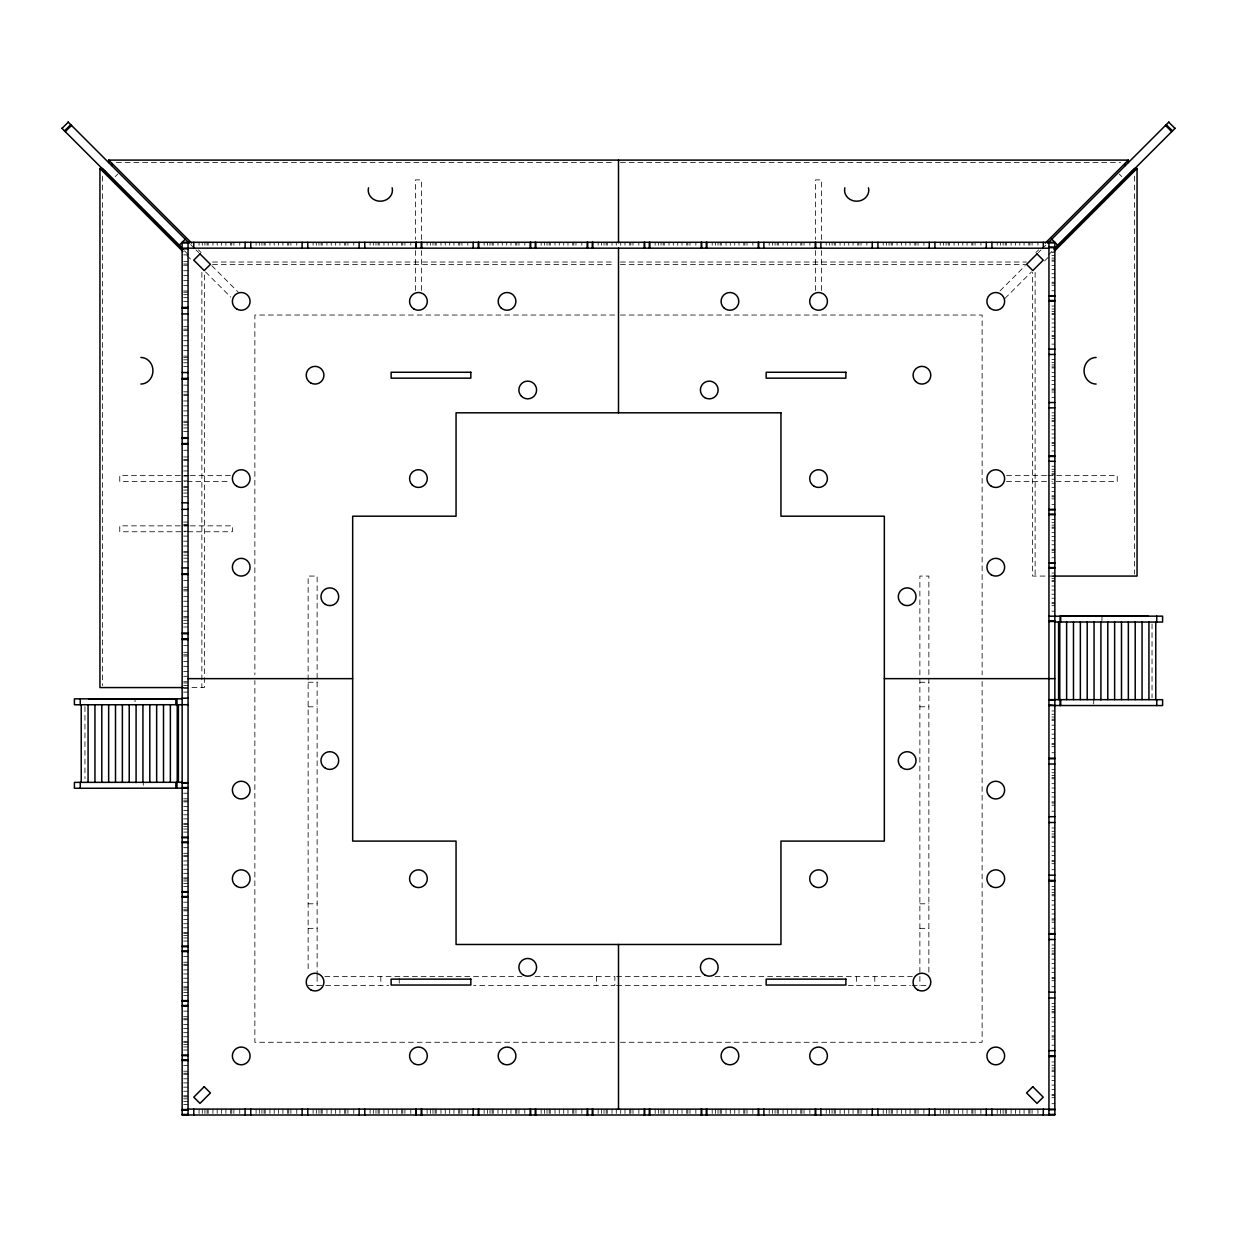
<?xml version="1.0" encoding="UTF-8"?>
<svg xmlns="http://www.w3.org/2000/svg" width="1237" height="1237" viewBox="0 0 1237 1237"><rect width="100%" height="100%" fill="white"/><g stroke="black" fill="none" stroke-linecap="round" stroke-linejoin="round"><path stroke-width="0.75" stroke-dasharray="5 3.75" d="M1093.709 704.1L1093.709 699.663M1101.951 620.587L1101.951 616.15M115.211 176.613L117.701 174.123M1035.895 252.549L1038.601 249.843M1000.037 290.881L1025.241 265.677M1038.353 252.58L1041.028 249.889M1042.25 248.668L1046.378 244.539M1004.939 298.442L1031.472 271.908M1048.481 254.899L1052.61 250.771M1044.6 260.93L1050.027 255.518M116.371 162.573L614.634 162.573M620.433 162.573L1120.629 162.573M1051.898 252.626L1054.852 252.611M183.633 254.884L188.055 254.884M1051.898 255.642L1054.852 255.642M1051.898 258.1L1054.852 258.1M1051.898 260.11L1054.852 260.11M1051.898 261.131L1054.852 261.131M183.633 261.579L188.055 261.579M212.517 262.028L614.65 262.028M620.417 262.028L1026.416 262.028M183.633 264.022L188.055 264.022M212.517 264.517L614.65 264.517M620.417 264.517L1026.416 264.517M183.633 265.259L188.055 265.259M1051.898 265.599L1054.852 265.599M1051.898 269.589L1054.852 269.589M183.633 270.717L188.055 270.717M1051.898 273.764L1054.852 273.764M183.633 275.573L188.055 275.573M1051.898 277.753L1054.852 277.753M183.633 280.66L188.055 280.66M1051.898 282.222L1054.852 282.222M1051.898 283.242L1054.852 283.242M1051.898 285.252L1054.852 285.252M183.633 285.531L188.055 285.531M1051.898 290.726L1054.852 290.726M183.633 290.989L188.055 290.989M183.633 292.226L188.055 292.226M183.633 294.669L188.055 294.669M183.633 297.669L188.055 297.669M183.633 301.364L188.055 301.364M1051.898 306.034L1054.852 306.018M1051.898 309.049L1054.852 309.049M1051.898 311.508L1054.852 311.508M1051.898 313.518L1054.852 313.518M1051.898 314.538L1054.852 314.538M614.65 315.033L254.868 315.033L254.868 674.799M620.417 315.033L982.132 315.033L982.132 674.799M1051.898 319.007L1054.852 319.007M183.633 320.012L188.055 320.012M1051.898 322.996L1054.852 322.996M183.633 326.707L188.055 326.707M1051.898 327.171L1054.852 327.171M183.633 329.15L188.055 329.15M183.633 330.387L188.055 330.387M1051.898 331.16L1054.852 331.16M183.633 335.845L188.055 335.845M1051.898 335.629L1054.852 335.629M1051.898 336.65L1054.852 336.65M1051.898 338.66L1054.852 338.66M183.633 340.701L188.055 340.701M1051.898 344.133L1054.852 344.133M183.633 345.788L188.055 345.788M183.633 350.659L188.055 350.659M183.633 356.117L188.055 356.117M183.633 357.354L188.055 357.354M1051.898 359.426L1054.852 359.426M183.633 359.797L188.055 359.797M1051.898 362.456L1054.852 362.456M183.633 362.797L188.055 362.797M1051.898 364.915L1054.852 364.915M183.633 366.492L188.055 366.492M1051.898 366.925L1054.852 366.925M1051.898 367.946L1054.852 367.946M1051.898 372.414L1054.852 372.414M1051.898 376.404L1054.852 376.404M1051.898 380.579L1054.852 380.579M1051.898 384.568L1054.852 384.568M183.633 385.14L188.055 385.14M1051.898 389.036L1054.852 389.036M1051.898 390.057L1054.852 390.057M183.633 391.82L188.055 391.82M1051.898 392.067L1054.852 392.067M183.633 394.278L188.055 394.278M183.633 395.515L188.055 395.515M1051.898 397.541L1054.852 397.541M183.633 400.958L188.055 400.974M183.633 405.829L188.055 405.829M183.633 410.916L188.055 410.916M1051.898 412.833L1054.852 412.833M183.633 415.787L188.055 415.787M1051.898 415.864L1054.852 415.864M1051.898 418.322L1054.852 418.322M1051.898 420.333L1054.852 420.333M183.633 421.229L188.055 421.229M1051.898 421.353L1054.852 421.353M183.633 422.466L188.055 422.482M183.633 424.925L188.055 424.925M1051.898 425.822L1054.852 425.822M183.633 427.925L188.055 427.925M1051.898 429.811L1054.852 429.811M183.633 431.62L188.055 431.62M1051.898 433.986L1054.852 433.986M1051.898 437.975L1054.852 437.975M1051.898 442.444L1054.852 442.444M1051.898 443.464L1054.852 443.464M1051.898 445.475L1054.852 445.475M183.633 450.268L188.055 450.268M1051.898 450.948L1054.852 450.948M183.633 456.948L188.055 456.948M183.633 459.406L188.055 459.406M183.633 460.643L188.055 460.643M183.633 466.086L188.055 466.086M1051.898 466.241L1054.852 466.241M1051.898 469.271L1054.852 469.271M183.633 470.957L188.055 470.957M1051.898 471.73L1054.852 471.73M1051.898 473.74L1054.852 473.74M1051.898 474.761L1054.852 474.761M188.983 475.642L119.757 475.642L119.757 481.549L185.133 481.549M190.374 475.642L230.499 475.642M1006.501 475.642L1046.626 475.642M1048.017 475.642L1117.243 475.642L1117.243 481.549L1051.867 481.549M183.633 476.044L188.055 476.044M1051.898 479.229L1054.852 479.229M183.633 480.915L188.055 480.915M187.05 481.549L230.499 481.549M1006.501 481.549L1049.95 481.549M1051.898 483.219L1054.852 483.219M183.633 486.357L188.055 486.357M1051.898 487.393L1054.852 487.393M183.633 487.594L188.055 487.594M183.633 490.053L188.055 490.053M1051.898 491.383L1054.852 491.383M183.633 493.053L188.055 493.053M1051.898 495.851L1054.852 495.851M183.633 496.733L188.055 496.748M1051.898 496.872L1054.852 496.872M1051.898 498.867L1054.852 498.867M1051.898 504.356L1054.852 504.356M183.633 515.396L188.055 515.396M1051.898 519.648L1054.852 519.648M183.633 522.076L188.055 522.076M1051.898 522.679L1054.852 522.679M183.633 524.534L188.055 524.534M1051.898 525.137L1054.852 525.137M183.633 525.771L188.055 525.771M188.983 525.849L119.757 525.849L119.757 531.755L185.133 531.755M190.374 525.849L232.355 525.849L232.355 531.755L187.05 531.755M1051.898 527.148L1054.852 527.148M1051.898 528.168L1054.852 528.168M183.633 531.214L188.055 531.214M1051.898 532.637L1054.852 532.637M183.633 536.085L188.055 536.085M1051.898 536.626L1054.852 536.626M1051.898 540.801L1054.852 540.801M183.633 541.172L188.055 541.172M1051.898 544.79L1054.852 544.79M183.633 546.043L188.055 546.043M1051.898 549.259L1054.852 549.259M1051.898 550.279L1054.852 550.279M183.633 551.486L188.055 551.486M1051.898 552.274L1054.852 552.274M183.633 552.723L188.055 552.723M183.633 555.181L188.055 555.181M1051.898 557.763L1054.852 557.763M183.633 558.181L188.055 558.181M183.633 561.861L188.055 561.861M1051.898 573.056L1054.852 573.056M1053.8 576.071L1032.632 576.071L1032.632 272.341M1051.898 576.086L1054.852 576.086M1051.898 578.545L1054.852 578.545M183.633 580.509L188.055 580.524M1051.898 580.555L1054.852 580.555M1051.898 581.576L1054.852 581.576M1051.898 586.044L1054.852 586.044M183.633 587.204L188.055 587.204M183.633 589.662L188.055 589.662M1051.898 590.034L1054.852 590.034M183.633 590.884L188.055 590.884M1051.898 594.208L1054.852 594.208M183.633 596.342L188.055 596.342M1051.898 598.198L1054.852 598.198M183.633 601.213L188.055 601.213M1051.898 602.666L1054.852 602.666M1051.898 603.687L1054.852 603.687M1051.898 605.682L1054.852 605.682M183.633 606.3L188.055 606.3M183.633 611.155L188.055 611.155M1051.898 611.171L1054.852 611.171M183.633 616.614L188.055 616.614M183.633 617.851L188.055 617.851M183.633 620.309L188.055 620.309M183.633 623.309L188.055 623.309M183.633 626.989L188.055 626.989M183.633 645.637L188.055 645.637M183.633 652.332L188.055 652.332M183.633 654.775L188.055 654.775M183.633 656.012L188.055 656.012M183.633 661.47L188.055 661.47M183.633 666.341L188.055 666.341M183.633 671.428L188.055 671.428M183.633 676.283L188.055 676.283M183.633 681.742L188.055 681.742M308.137 682.267L317.12 682.267M919.88 682.267L928.863 682.267M183.633 682.979L188.055 682.979M183.633 685.422L188.055 685.422M183.2 687.571L204.368 687.571L204.368 272.356M183.633 688.437L188.055 688.437M183.633 692.117L188.055 692.117M308.137 706.806L317.12 706.806M919.88 706.806L928.863 706.806M1051.898 710.966L1054.852 710.966M1051.898 714.275L1054.852 714.275M1051.898 716.981L1054.852 716.981M1051.898 719.176L1054.852 719.176M1051.898 720.29L1054.852 720.29M1051.898 725.191L1054.852 725.191M1051.898 729.552L1054.852 729.552M1051.898 734.129L1054.852 734.129M1051.898 738.504L1054.852 738.489M1051.898 743.391L1054.852 743.391M1051.898 744.504L1054.852 744.504M1051.898 746.7L1054.852 746.7M1051.898 752.714L1054.852 752.714M1051.898 769.46L1054.852 769.46M1051.898 772.769L1054.852 772.769M1051.898 775.475L1054.852 775.475M1051.898 777.671L1054.852 777.671M1051.898 778.784L1054.852 778.784M1051.898 783.686L1054.852 783.686M1051.898 788.046L1054.852 788.046M1051.898 792.623L1054.852 792.623M183.633 793.226L188.055 793.226M1051.898 796.999L1054.852 796.999M183.633 798.824L188.055 798.824M183.633 800.865L188.055 800.865M183.633 801.901L188.055 801.901M1051.898 801.901L1054.852 801.901M1051.898 802.999L1054.852 802.999M1051.898 805.21L1054.852 805.21M183.633 806.462L188.055 806.462M183.633 810.529L188.055 810.529M1051.898 811.209L1054.852 811.209M183.633 814.796L188.055 814.796M183.633 818.863L188.055 818.863M183.633 823.425L188.055 823.425M183.633 824.461L188.055 824.461M183.633 826.502L188.055 826.502M1051.898 827.97L1054.852 827.97M183.633 829.022L188.055 829.022M1051.898 831.279L1054.852 831.279M183.633 832.099L188.055 832.099M1051.898 833.97L1054.852 833.97M1051.898 836.166L1054.852 836.166M1051.898 837.279L1054.852 837.279M1051.898 842.181L1054.852 842.181M1051.898 846.556L1054.852 846.556M183.633 847.701L188.055 847.701M1051.898 851.118L1054.852 851.118M183.633 853.298L188.055 853.298M183.633 855.339L188.055 855.339M1051.898 855.494L1054.852 855.494M183.633 856.375L188.055 856.375M1051.898 860.395L1054.852 860.395M183.633 860.937L188.055 860.937M1051.898 861.509L1054.852 861.493M1051.898 863.704L1054.852 863.704M183.633 865.003L188.055 865.003M183.633 869.271L188.055 869.271M1051.898 869.704L1054.852 869.704M183.633 873.337L188.055 873.337M183.633 877.899L188.055 877.899M183.633 878.935L188.055 878.935M183.633 880.976L188.055 880.976M183.633 883.496L188.055 883.496M183.633 886.573L188.055 886.573M1051.898 886.465L1054.852 886.465M1051.898 889.774L1054.852 889.774M1051.898 892.465L1054.852 892.465M1051.898 894.676L1054.852 894.676M1051.898 895.774L1054.852 895.774M1051.898 900.675L1054.852 900.675M183.633 902.175L188.055 902.175M308.137 903.799L317.12 903.799M919.88 903.799L928.863 903.799M1051.898 905.051L1054.852 905.051M183.633 907.772L188.055 907.772M1051.898 909.628L1054.852 909.612M183.633 909.813L188.055 909.813M183.633 910.849L188.055 910.849M1051.898 913.988L1054.852 913.988M183.633 915.411L188.055 915.411M1051.898 918.89L1054.852 918.89M183.633 919.478L188.055 919.478M1051.898 920.003L1054.852 920.003M1051.898 922.199L1054.852 922.199M183.633 923.745L188.055 923.745M183.633 927.812L188.055 927.812M308.137 928.338L317.12 928.338M919.88 928.338L928.863 928.338M1051.898 928.214L1054.852 928.214M183.633 932.373L188.055 932.373M183.633 933.409L188.055 933.409M183.633 935.45L188.055 935.45M183.633 937.971L188.055 937.971M183.633 941.048L188.055 941.048M1051.898 944.96L1054.852 944.96M1051.898 948.269L1054.852 948.269M1051.898 950.975L1054.852 950.975M1051.898 953.17L1054.852 953.17M1051.898 954.284L1054.852 954.284M183.633 956.649L188.055 956.649M1051.898 959.17L1054.852 959.17M183.633 962.247L188.055 962.247M1051.898 963.546L1054.852 963.546M183.633 964.288L188.055 964.288M183.633 965.324L188.055 965.324M1051.898 968.123L1054.852 968.123M183.633 969.885L188.055 969.885M1051.898 972.483L1054.852 972.483M183.633 973.952L188.055 973.952M324.836 976.41L521.906 976.41M535.173 976.41L614.851 976.41L614.851 985.394L473.601 985.394M616.567 976.41L701.796 976.41M715.094 976.41L912.365 976.41M1051.898 977.385L1054.852 977.385M183.633 978.22L188.055 978.22M1051.898 978.498L1054.852 978.498M1051.898 980.694L1054.852 980.694M183.633 982.286L188.055 982.286M308.137 985.394L388.604 985.394M616.567 985.394L763.631 985.394M848.396 985.394L910.478 985.394M912.148 985.394L928.863 985.394M183.633 986.848L188.055 986.848M1051.898 986.709L1054.852 986.709M183.633 987.884L188.055 987.884M183.633 989.925L188.055 989.925M183.633 992.445L188.055 992.445M183.633 995.522L188.055 995.522M1051.898 1003.454L1054.852 1003.454M1051.898 1006.763L1054.852 1006.763M1051.898 1009.469L1054.852 1009.469M183.633 1011.124L188.055 1011.124M1051.898 1011.665L1054.852 1011.665M1051.898 1012.778L1054.852 1012.778M183.633 1016.721L188.055 1016.721M1051.898 1017.68L1054.852 1017.68M183.633 1018.762L188.055 1018.762M183.633 1019.798L188.055 1019.798M1051.898 1022.04L1054.852 1022.04M183.633 1024.36L188.055 1024.36M1051.898 1026.617L1054.852 1026.617M183.633 1028.426L188.055 1028.426M1051.898 1030.978L1054.852 1030.978M183.633 1032.694L188.055 1032.694M1051.898 1035.879L1054.852 1035.879M183.633 1036.761L188.055 1036.761M1051.898 1036.993L1054.852 1036.993M1051.898 1039.188L1054.852 1039.188M183.633 1041.322L188.055 1041.322M183.633 1042.358L188.055 1042.358M614.65 1042.281L254.868 1042.281L254.868 680.566M620.417 1042.281L982.132 1042.281L982.132 678.649M183.633 1044.399L188.055 1044.399M1051.898 1045.203L1054.852 1045.203M183.633 1046.919L188.055 1046.919M183.633 1049.997L188.055 1049.997M1051.898 1061.949L1054.852 1061.949M1051.898 1065.258L1054.852 1065.258M183.633 1065.598L188.055 1065.598M1051.898 1067.964L1054.852 1067.964M1051.898 1070.16L1054.852 1070.16M183.633 1071.196L188.055 1071.196M1051.898 1071.273L1054.852 1071.273M183.633 1073.237L188.055 1073.237M183.633 1074.273L188.055 1074.273M1051.898 1076.175L1054.852 1076.175M183.633 1078.834L188.055 1078.834M1051.898 1080.535L1054.852 1080.535M183.633 1082.901L188.055 1082.901M1051.898 1085.112L1054.852 1085.112M183.633 1087.168L188.055 1087.168M1051.898 1089.488L1054.852 1089.472M183.633 1091.235L188.055 1091.235M1051.898 1094.374L1054.852 1094.374M1051.898 1095.487L1054.852 1095.487M183.633 1095.796L188.055 1095.796M183.633 1096.832L188.055 1096.832M1051.898 1097.683L1054.852 1097.683M183.633 1098.873L188.055 1098.873M183.633 1101.394L188.055 1101.394M1051.898 1103.698L1054.852 1103.698M183.633 1104.471L188.055 1104.471M1119.299 174.123L1121.789 176.613M198.399 249.843L201.105 252.549M190.622 244.539L194.75 248.668M195.972 249.889L198.647 252.58M211.759 265.677L238.293 292.21M184.39 250.771L188.519 254.899M205.528 271.908L230.731 297.112M186.973 255.518L192.4 260.93M1152.034 623.896L1152.034 697.714M1134.576 176.211L1134.576 574.138M1037.936 242.297L1037.936 245.251M1037.936 1109.094L1037.936 1113.516M1035.122 272.341L1035.122 576.071M1032.075 242.297L1032.075 245.251M1032.075 1109.094L1032.075 1113.516M1029.926 242.297L1029.926 245.251M1029.926 1109.094L1029.926 1113.516M1028.844 242.297L1028.844 245.251M1028.844 1109.094L1028.844 1113.516M1024.066 242.297L1024.066 245.251M1024.066 1109.094L1024.066 1113.516M1019.814 242.297L1019.814 245.251M1019.814 1109.094L1019.814 1113.516M1015.361 242.297L1015.361 245.251M1015.361 1109.094L1015.361 1113.516M1011.108 242.297L1011.108 245.251M1011.108 1109.094L1011.108 1113.516M1006.33 242.297L1006.33 245.251M1006.33 1109.094L1006.33 1113.516M1005.248 242.297L1005.248 245.251M1005.248 1109.094L1005.248 1113.516M1003.099 242.297L1003.099 245.251M1003.099 1109.094L1003.099 1113.516M1000.47 242.297L1000.47 245.251M1000.47 1109.094L1000.47 1113.516M997.238 242.297L997.238 245.251M997.238 1109.094L997.238 1113.516M980.91 242.297L980.91 245.251M980.91 1109.094L980.91 1113.516M975.065 242.297L975.065 245.251M975.065 1109.094L975.065 1113.516M972.916 242.297L972.916 245.251M972.916 1109.094L972.916 1113.516M971.834 242.297L971.834 245.251M971.834 1109.094L971.834 1113.516M967.056 242.297L967.056 245.251M967.056 1109.094L967.056 1113.516M962.803 242.297L962.803 245.251M962.803 1109.094L962.803 1113.516M958.35 242.297L958.35 245.251M958.35 1109.094L958.35 1113.516M954.083 242.297L954.083 245.251M954.083 1109.094L954.083 1113.516M949.32 242.297L949.32 245.251M949.32 1109.094L949.32 1113.516M948.238 242.297L948.238 245.251M948.238 1109.094L948.238 1113.516M946.089 242.297L946.089 245.251M946.089 1109.094L946.089 1113.516M943.46 242.297L943.46 245.251M943.46 1109.094L943.46 1113.516M940.228 242.297L940.228 245.251M940.228 1109.094L940.228 1113.516M928.863 972.081L928.863 576.071L919.88 576.071L919.88 975.746M923.9 242.297L923.9 245.251M923.9 1109.094L923.9 1113.516M919.88 976.41L919.88 985.394M918.055 242.297L918.055 245.251M918.055 1109.094L918.055 1113.516M915.906 242.297L915.906 245.251M915.906 1109.094L915.906 1113.516M914.823 242.297L914.823 245.251M914.823 1109.094L914.823 1113.516M910.045 242.297L910.045 245.251M910.045 1109.094L910.045 1113.516M905.793 242.297L905.793 245.251M905.793 1109.094L905.793 1113.516M901.34 242.297L901.34 245.251M901.34 1109.094L901.34 1113.516M897.072 242.297L897.072 245.251M897.072 1109.094L897.072 1113.516M892.31 242.297L892.31 245.251M892.31 1109.094L892.31 1113.516M891.212 242.297L891.212 245.251M891.212 1109.094L891.212 1113.516M889.078 242.297L889.078 245.251M889.078 1109.094L889.078 1113.516M886.45 242.297L886.45 245.251M886.45 1109.094L886.45 1113.516M883.218 242.297L883.218 245.251M883.218 1109.094L883.218 1113.516M874.775 976.41L874.775 985.394M866.89 242.297L866.89 245.251M866.89 1109.094L866.89 1113.516M861.029 242.297L861.029 245.251M861.029 1109.094L861.029 1113.516M858.895 242.297L858.895 245.251M858.895 1109.094L858.895 1113.516M857.813 242.297L857.813 245.251M857.813 1109.094L857.813 1113.516M856.375 976.41L856.375 985.394M853.035 242.297L853.035 245.251M853.035 1109.094L853.035 1113.516M848.783 242.297L848.783 245.251M848.783 1109.094L848.783 1113.516M844.314 242.297L844.314 245.251M844.314 1109.094L844.314 1113.516M840.062 242.297L840.062 245.251M840.062 1109.094L840.062 1113.516M835.284 242.297L835.284 245.251M835.284 1109.094L835.284 1113.516M834.202 242.297L834.202 245.251M834.202 1109.094L834.202 1113.516M832.068 242.297L832.068 245.251M832.068 1109.094L832.068 1113.516M829.439 242.297L829.439 245.251M829.439 1109.094L829.439 1113.516M826.208 242.297L826.208 245.251M826.208 1109.094L826.208 1113.516M821.507 239.514L821.507 179.906L815.6 179.906L815.6 239.514M821.507 250.523L821.507 290.649M815.6 250.523L815.6 290.649M809.879 242.297L809.879 245.251M809.879 1109.094L809.879 1113.516M804.019 242.297L804.019 245.251M804.019 1109.094L804.019 1113.516M801.885 242.297L801.885 245.251M801.885 1109.094L801.885 1113.516M800.803 242.297L800.803 245.251M800.803 1109.094L800.803 1113.516M796.025 242.297L796.025 245.251M796.025 1109.094L796.025 1113.516M791.773 242.297L791.773 245.251M791.773 1109.094L791.773 1113.516M787.304 242.297L787.304 245.251M787.304 1109.094L787.304 1113.516M783.052 242.297L783.052 245.251M783.052 1109.094L783.052 1113.516M778.274 242.297L778.274 245.251M778.274 1109.094L778.274 1113.516M777.192 242.297L777.192 245.251M777.192 1109.094L777.192 1113.516M775.058 242.297L775.058 245.251M775.058 1109.094L775.058 1113.516M772.414 242.297L772.414 245.251M772.414 1109.094L772.414 1113.516M769.198 242.297L769.198 245.251M769.198 1109.094L769.198 1113.516M752.869 242.297L752.869 245.251M752.869 1109.094L752.869 1113.516M747.009 242.297L747.009 245.251M747.009 1109.094L747.009 1113.516M744.875 242.297L744.875 245.251M744.875 1109.094L744.875 1113.516M743.793 242.297L743.793 245.251M743.793 1109.094L743.793 1113.516M739.015 242.297L739.015 245.251M739.015 1109.094L739.015 1113.516M734.747 242.297L734.747 245.251M734.747 1109.094L734.747 1113.516M730.294 242.297L730.294 245.251M730.294 1109.094L730.294 1113.516M726.042 242.297L726.042 245.251M726.042 1109.094L726.042 1113.516M721.264 242.297L721.264 245.251M721.264 1109.094L721.264 1113.516M720.181 242.297L720.181 245.251M720.181 1109.094L720.181 1113.516M718.032 242.297L718.032 245.251M718.032 1109.094L718.032 1113.516M715.403 242.297L715.403 245.251M715.403 1109.094L715.403 1113.516M712.187 242.297L712.187 245.251M712.187 1109.094L712.187 1113.516M695.859 242.297L695.859 245.251M695.859 1109.094L695.859 1113.516M689.999 242.297L689.999 245.251M689.999 1109.094L689.999 1113.516M687.849 242.297L687.849 245.251M687.849 1109.094L687.849 1113.516M686.767 242.297L686.767 245.251M686.767 1109.094L686.767 1113.516M682.004 242.297L682.004 245.251M682.004 1109.094L682.004 1113.516M677.737 242.297L677.737 245.251M677.737 1109.094L677.737 1113.516M673.284 242.297L673.284 245.251M673.284 1109.094L673.284 1113.516M669.031 242.297L669.031 245.251M669.031 1109.094L669.031 1113.516M664.254 242.297L664.254 245.251M664.254 1109.094L664.254 1113.516M663.171 242.297L663.171 245.251M663.171 1109.094L663.171 1113.516M661.022 242.297L661.022 245.251M661.022 1109.094L661.022 1113.516M658.393 242.297L658.393 245.251M658.393 1109.094L658.393 1113.516M655.162 242.297L655.177 245.251M655.162 1109.094L655.177 1113.516M638.849 242.297L638.849 245.251M638.849 1109.094L638.849 1113.516M632.988 242.297L632.988 245.251M632.988 1109.094L632.988 1113.516M630.839 242.297L630.839 245.251M630.839 1109.094L630.839 1113.516M629.757 242.297L629.757 245.251M629.757 1109.094L629.757 1113.516M624.979 242.297L624.979 245.251M624.979 1109.094L624.979 1113.516M620.727 242.297L620.727 245.251M620.727 1109.094L620.727 1113.516M616.273 242.297L616.273 245.251M616.273 1109.094L616.273 1113.516M612.021 242.297L612.021 245.251M612.021 1109.094L612.021 1113.516M607.243 242.297L607.243 245.251M607.243 1109.094L607.243 1113.516M606.161 242.297L606.161 245.251M606.161 1109.094L606.161 1113.516M604.012 242.297L604.012 245.251M604.012 1109.094L604.012 1113.516M601.383 242.297L601.383 245.251M601.383 1109.094L601.383 1113.516M598.151 242.297L598.151 245.251M598.151 1109.094L598.151 1113.516M596.45 976.41L596.45 985.394M581.838 242.297L581.838 245.251M581.838 1109.094L581.838 1113.516M575.978 242.297L575.978 245.251M575.978 1109.094L575.978 1113.516M573.829 242.297L573.829 245.251M573.829 1109.094L573.829 1113.516M572.746 242.297L572.746 245.251M572.746 1109.094L572.746 1113.516M567.969 242.297L567.969 245.251M567.969 1109.094L567.969 1113.516M563.716 242.297L563.716 245.251M563.716 1109.094L563.716 1113.516M559.263 242.297L559.263 245.251M559.263 1109.094L559.263 1113.516M554.996 242.297L555.011 245.251M554.996 1109.094L555.011 1113.516M550.233 242.297L550.233 245.251M550.233 1109.094L550.233 1113.516M549.151 242.297L549.151 245.251M549.151 1109.094L549.151 1113.516M547.001 242.297L547.001 245.251M547.001 1109.094L547.001 1113.516M544.373 242.297L544.373 245.251M544.373 1109.094L544.373 1113.516M541.141 242.297L541.141 245.251M541.141 1109.094L541.141 1113.516M524.813 242.297L524.813 245.251M524.813 1109.094L524.813 1113.516M518.968 242.313L518.968 245.251M518.968 1109.094L518.968 1113.516M516.819 242.313L516.819 245.251M516.819 1109.094L516.819 1113.516M515.736 242.313L515.736 245.251M515.736 1109.094L515.736 1113.516M510.958 242.313L510.958 245.251M510.958 1109.094L510.958 1113.516M506.706 242.313L506.706 245.251M506.706 1109.094L506.706 1113.516M502.253 242.297L502.253 245.251M502.253 1109.094L502.253 1113.516M497.985 242.313L497.985 245.251M497.985 1109.094L497.985 1113.516M493.223 242.313L493.223 245.251M493.223 1109.094L493.223 1113.516M492.125 242.297L492.14 245.251M492.125 1109.094L492.14 1113.516M489.991 242.313L489.991 245.251M489.991 1109.094L489.991 1113.516M487.363 242.313L487.363 245.251M487.363 1109.094L487.363 1113.516M484.131 242.297L484.131 245.251M484.131 1109.094L484.131 1113.516M467.802 242.313L467.802 245.251M467.802 1109.094L467.802 1113.516M461.942 242.313L461.942 245.251M461.942 1109.094L461.942 1113.516M459.808 242.313L459.808 245.251M459.808 1109.094L459.808 1113.516M458.726 242.313L458.726 245.251M458.726 1109.094L458.726 1113.516M453.948 242.313L453.948 245.251M453.948 1109.094L453.948 1113.516M449.696 242.313L449.696 245.251M449.696 1109.094L449.696 1113.516M445.227 242.313L445.243 245.251M445.227 1109.094L445.243 1113.516M440.975 242.313L440.975 245.251M440.975 1109.094L440.975 1113.516M436.197 242.313L436.197 245.251M436.197 1109.094L436.197 1113.516M435.115 242.313L435.115 245.251M435.115 1109.094L435.115 1113.516M432.981 242.313L432.981 245.251M432.981 1109.094L432.981 1113.516M430.352 242.313L430.352 245.251M430.352 1109.094L430.352 1113.516M427.121 242.313L427.121 245.251M427.121 1109.094L427.121 1113.516M421.4 239.514L421.4 179.906L415.493 179.906L415.493 239.514M421.4 250.523L421.4 290.649M415.493 250.523L415.493 290.649M410.792 242.297L410.792 245.251M410.792 1109.094L410.792 1113.516M404.932 242.297L404.932 245.251M404.932 1109.094L404.932 1113.516M402.798 242.297L402.798 245.251M402.798 1109.094L402.798 1113.516M401.716 242.297L401.716 245.251M401.716 1109.094L401.716 1113.516M399.226 978.204L399.226 985.394M396.938 242.297L396.938 245.251M396.938 1109.094L396.938 1113.516M392.686 242.297L392.686 245.251M392.686 1109.094L392.686 1113.516M388.217 242.297L388.217 245.251M388.217 1109.094L388.217 1113.516M383.965 242.297L383.965 245.251M383.965 1109.094L383.965 1113.516M380.826 976.41L380.826 985.394M379.187 242.297L379.187 245.251M379.187 1109.094L379.187 1113.516M378.105 242.297L378.105 245.251M378.105 1109.094L378.105 1113.516M375.971 242.297L375.971 245.251M375.971 1109.094L375.971 1113.516M373.327 242.297L373.327 245.251M373.327 1109.094L373.327 1113.516M370.11 242.297L370.11 245.251M370.11 1109.094L370.11 1113.516M353.782 242.297L353.782 245.251M353.782 1109.094L353.782 1113.516M347.922 242.297L347.922 245.251M347.922 1109.094L347.922 1113.516M345.788 242.297L345.788 245.251M345.788 1109.094L345.788 1113.516M344.706 242.297L344.706 245.251M344.706 1109.094L344.706 1113.516M339.928 242.297L339.928 245.251M339.928 1109.094L339.928 1113.516M335.66 242.297L335.675 245.251M335.66 1109.094L335.675 1113.516M331.207 242.297L331.207 245.251M331.207 1109.094L331.207 1113.516M326.955 242.297L326.955 245.251M326.955 1109.094L326.955 1113.516M322.177 242.297L322.177 245.251M322.177 1109.094L322.177 1113.516M321.094 242.297L321.094 245.251M321.094 1109.094L321.094 1113.516M318.96 242.297L318.96 245.251M318.96 1109.094L318.96 1113.516M317.12 975.746L317.12 576.071L308.137 576.071L308.137 972.081M317.12 976.41L317.12 985.394M316.316 242.297L316.316 245.251M316.316 1109.094L316.316 1113.516M313.1 242.297L313.1 245.251M313.1 1109.094L313.1 1113.516M296.772 242.297L296.772 245.251M296.772 1109.094L296.772 1113.516M290.911 242.297L290.911 245.251M290.911 1109.094L290.911 1113.516M288.762 242.297L288.762 245.251M288.762 1109.094L288.762 1113.516M287.695 242.297L287.695 245.251M287.695 1109.094L287.695 1113.516M282.917 242.297L282.917 245.251M282.917 1109.094L282.917 1113.516M278.65 242.297L278.65 245.251M278.65 1109.094L278.65 1113.516M274.197 242.297L274.197 245.251M274.197 1109.094L274.197 1113.516M269.944 242.297L269.944 245.251M269.944 1109.094L269.944 1113.516M265.166 242.297L265.166 245.251M265.166 1109.094L265.166 1113.516M264.084 242.297L264.084 245.251M264.084 1109.094L264.084 1113.516M261.935 242.297L261.935 245.251M261.935 1109.094L261.935 1113.516M259.306 242.297L259.306 245.251M259.306 1109.094L259.306 1113.516M256.09 242.297L256.09 245.251M256.09 1109.094L256.09 1113.516M239.762 242.297L239.762 245.251M239.762 1109.094L239.762 1113.516M233.901 242.297L233.901 245.251M233.901 1109.094L233.901 1113.516M231.752 242.297L231.752 245.251M231.752 1109.094L231.752 1113.516M230.67 242.297L230.67 245.251M230.67 1109.094L230.67 1113.516M225.907 242.297L225.907 245.251M225.907 1109.094L225.907 1113.516M221.639 242.297L221.639 245.251M221.639 1109.094L221.639 1113.516M217.186 242.297L217.186 245.251M217.186 1109.094L217.186 1113.516M212.934 242.297L212.934 245.251M212.934 1109.094L212.934 1113.516M208.156 242.297L208.156 245.251M208.156 1109.094L208.156 1113.516M207.074 242.297L207.074 245.251M207.074 1109.094L207.074 1113.516M204.925 242.297L204.925 245.251M204.925 1109.094L204.925 1113.516M202.296 242.297L202.296 245.251M202.296 1109.094L202.296 1113.516M201.878 272.356L201.878 687.571M199.064 242.297L199.064 245.251M199.064 1109.094L199.064 1113.516M143.291 782.372L143.291 785.325M135.049 698.859L135.049 701.812M102.424 176.195L102.424 685.638M84.966 706.59L84.966 778.537"/><path stroke-width="1.5" d="M182.148 248.823L188.055 248.823M182.148 379.063L188.055 379.063M182.148 313.935L188.055 313.935M182.148 509.319L188.055 509.319M182.148 444.191L188.055 444.191M182.148 639.575L188.055 639.575M182.148 574.447L188.055 574.447M182.148 897.103L188.055 897.103M182.148 842.613L188.055 842.613M182.148 1006.052L188.055 1006.052M182.148 951.578L188.055 951.578M182.148 1060.526L188.055 1060.526M188.055 788.155L74.406 788.278L74.406 782.372L182.148 782.31M1048.945 349.159L1054.852 349.112M1048.945 295.751L1054.852 295.705M1048.945 402.566L1054.852 402.52M1048.945 509.381L1054.852 509.335M1048.945 455.974L1054.852 455.927M1048.945 616.196L1162.594 616.15L1162.594 622.056L1054.852 621.995M1048.945 562.789L1054.852 562.742M1048.945 816.714L1054.852 816.667M1048.945 758.204L1054.852 758.157M1048.945 875.208L1054.852 875.162M1048.945 992.198L1054.852 992.151M1048.945 933.703L1054.852 933.657M1048.945 1050.692L1054.852 1050.646M1054.852 1109.187L188.055 1109.094M1148.152 616.15L1060.697 616.15L1060.697 622.056M62.02 128.401L68.251 122.169M64.51 130.89L70.741 124.659M65.283 131.663L71.514 125.432M179.04 245.421L185.272 239.189M1045.373 243.055L1128.345 160.099L1128.345 162.573M1047.724 243.194L1168.919 121.999M1054.326 248.73L1134.576 168.479L1137.05 168.479L1137.05 576.071L1053.8 576.071M1053.955 249.426L1175.15 128.231M1054.094 251.451L1137.05 168.479M245.112 242.297L245.112 248.204M302.122 242.297L302.122 248.204M359.132 242.297L359.132 248.204M473.152 242.313L473.152 248.204M530.178 242.297L530.178 248.204M587.188 242.297L587.188 248.204M644.199 242.297L644.199 248.204M701.209 242.297L701.209 248.204M758.219 242.297L758.219 248.204M815.229 242.297L815.229 248.204M872.24 242.297L872.24 248.204M929.265 242.297L929.265 248.204M986.276 242.297L986.276 248.204M1043.286 242.297L1043.286 248.204M245.112 1109.094L245.112 1115.001M302.122 1109.094L302.122 1115.001M359.132 1109.094L359.132 1115.001M473.152 1109.094L473.152 1115.001M530.178 1109.094L530.178 1115.001M587.188 1109.094L587.188 1115.001M644.199 1109.094L644.199 1115.001M701.209 1109.094L701.209 1115.001M758.219 1109.094L758.219 1115.001M815.229 1109.094L815.229 1115.001M872.24 1109.094L872.24 1115.001M929.265 1109.094L929.265 1115.001M986.276 1109.094L986.276 1115.001M1043.286 1109.094L1043.286 1115.001M108.655 162.573L108.655 160.099L1128.345 160.099M183.2 687.571L99.95 687.571L99.95 168.479L102.424 168.479L182.674 248.73M102.965 171.495L105.439 171.495M1131.561 171.495L1134.035 171.495M1048.945 242.839L1054.852 242.839M182.148 242.947L188.055 242.947M1048.945 247.106L1054.852 247.106M1048.945 247.647L1054.852 247.647M182.148 248.158L1048.945 248.204M1048.945 296.246L1054.852 296.246M1048.945 300.514L1054.852 300.514M1048.945 301.055L1054.852 301.055M182.148 307.425L188.055 307.425M182.148 308.075L188.055 308.075M1048.945 354.462L1054.852 354.462M182.148 372.553L188.055 372.553M182.148 378.414L188.055 378.414M1048.945 407.87L1054.852 407.87M182.148 437.682L188.055 437.682M182.148 438.331L188.055 438.331M182.148 443.542L188.055 443.542M1048.945 456.468L1054.852 456.468M1048.945 461.277L1054.852 461.277M182.148 502.81L188.055 502.81M1048.945 509.876L1054.852 509.876M1048.945 514.144L1054.852 514.144M1048.945 514.685L1054.852 514.685M1048.945 563.283L1054.852 563.283M1048.945 567.551L1054.852 567.551M182.148 567.938L188.055 567.938M1048.945 568.092L1054.852 568.077M182.148 573.798L188.055 573.798M1048.945 620.959L1054.852 620.959M1048.945 621.5L1054.852 621.484M182.148 633.066L188.055 633.066M182.148 633.715L188.055 633.715M182.148 638.926L188.055 638.926M188.055 678.649L352.669 678.649M884.331 678.649L1054.852 678.649M182.148 698.194L188.055 698.194M182.148 698.797L74.406 698.859L74.406 704.765L188.055 704.703M1048.945 699.663L1162.594 699.678L1162.594 705.569L1048.945 705.523M1048.945 700.25L1054.852 700.25M1048.945 704.935L1054.852 705.523M1048.945 758.745L1054.852 758.745M1048.945 764.018L1054.852 764.018M182.148 782.696L188.055 782.696M182.148 783.237L188.055 783.237M182.148 787.598L188.055 787.598M1048.945 822.512L1054.852 822.512M182.148 837.171L188.055 837.171M182.148 837.727L188.055 837.727M182.148 842.072L188.055 842.072M1048.945 880.419L1054.852 880.419M1048.945 881.007L1054.852 881.007M182.148 891.645L188.055 891.645M182.148 892.202L188.055 892.202M182.148 896.547L188.055 896.547M1048.945 934.244L1054.852 934.244M1048.945 939.501L1054.852 939.501M182.148 946.119L188.055 946.119M182.148 946.676L188.055 946.676M182.148 951.021L188.055 951.037M1048.945 997.996L1054.852 997.996M182.148 1000.594L188.055 1000.609M182.148 1001.15L188.055 1001.15M182.148 1005.511L188.055 1005.511M182.148 1055.084L188.055 1055.084M182.148 1055.625L188.055 1055.625M1048.945 1055.919L1054.852 1055.919M1048.945 1056.506L1054.852 1056.506M182.148 1059.985L188.055 1059.985M182.148 1109.558L188.055 1109.558M1048.945 1109.728L1054.852 1109.728M182.148 1110.099L188.055 1110.099M1048.945 1114.413L1054.852 1114.413M182.148 1114.46L188.055 1114.46M182.148 1115.001L1054.852 1115.001L1054.852 242.297L182.148 242.297L182.148 1115.001L188.055 1115.001L188.055 242.297M1168.749 122.169L1174.98 128.401M1166.259 124.659L1172.49 130.89M1165.486 125.432L1171.717 131.663M1051.728 239.189L1057.96 245.421M108.655 160.099L191.627 243.055M68.081 121.999L189.276 243.194M61.85 128.231L183.045 249.426M99.95 168.479L182.906 251.451M88.848 698.859L176.303 698.859L176.303 704.765L176.303 698.797M1156.75 616.15L1156.75 622.056M1156.75 699.663L1156.75 705.569M1155.775 621.995L1155.775 699.616M1148.926 621.995L1148.926 699.616M1142.06 621.995L1142.06 699.616M1135.21 621.995L1135.21 699.616M1128.345 621.995L1128.345 699.616M1125.33 163.114L1125.33 165.588M1121.495 621.995L1121.495 699.616M1114.63 621.995L1114.63 699.616M1107.78 621.995L1107.78 699.616M1100.915 621.995L1100.915 699.879M1094.065 621.995L1094.065 699.616M1087.199 621.995L1087.199 699.616M1080.349 621.995L1080.349 699.616M1073.484 621.995L1073.484 699.616M1066.634 621.995L1066.634 699.616M1060.697 699.616L1060.697 705.569M1060.109 616.103L1060.109 621.995M1060.109 699.616L1060.109 705.523M1059.769 621.995L1059.769 699.616M1058.594 621.995L1058.594 699.616M1048.945 242.297L1048.945 1115.001M991.935 242.297L991.935 248.204M991.935 1109.094L991.935 1115.001M934.925 242.297L934.925 248.204M934.925 1109.094L934.925 1115.001M877.899 242.297L877.899 248.204M877.899 1109.094L877.899 1115.001M820.889 242.297L820.889 248.204M820.889 1109.094L820.889 1115.001M815.755 242.297L815.755 248.204M815.755 1109.094L815.755 1115.001M763.878 242.297L763.878 248.204M763.878 1109.094L763.878 1115.001M758.745 242.297L758.745 248.204M758.745 1109.094L758.745 1115.001M706.868 242.297L706.868 248.204M706.868 1109.094L706.868 1115.001M706.296 242.297L706.296 248.204M706.296 1109.094L706.296 1115.001M701.735 242.297L701.735 248.204M701.735 1109.094L701.735 1115.001M649.858 242.297L649.858 248.204M649.858 1109.094L649.858 1115.001M649.286 242.297L649.286 248.204M649.286 1109.094L649.286 1115.001M644.724 242.297L644.724 248.204M644.724 1109.094L644.724 1115.001M618.5 160.099L618.5 242.792M618.5 248.204L618.5 412.818M618.5 944.48L618.5 1109.094M592.848 242.297L592.848 248.204M592.848 1109.094L592.848 1115.001M592.276 242.297L592.276 248.204M592.276 1109.094L592.276 1115.001M587.714 242.297L587.714 248.204M587.714 1109.094L587.714 1115.001M535.837 242.297L535.837 248.204M535.837 1109.094L535.837 1115.001M535.265 242.297L535.265 248.204M535.265 1109.094L535.265 1115.001M530.704 242.297L530.704 248.204M530.704 1109.094L530.704 1115.001M478.812 242.297L478.812 248.204M478.812 1109.094L478.812 1115.001M478.255 242.297L478.255 248.204M478.255 1109.094L478.255 1115.001M421.802 242.297L421.802 248.204M421.802 1109.094L421.802 1115.001M421.229 242.297L421.229 248.204M421.229 1109.094L421.229 1115.001M364.791 242.297L364.791 248.204M364.791 1109.094L364.791 1115.001M307.781 242.297L307.781 248.204M307.781 1109.094L307.781 1115.001M250.771 242.297L250.771 248.204M250.771 1109.094L250.771 1115.001M193.761 242.297L193.761 248.204M193.761 1109.094L193.761 1115.001M178.406 704.703L178.406 782.31M177.231 704.703L177.231 782.31M176.891 698.797L176.891 704.703M176.891 782.31L176.891 788.216M170.366 704.703L170.366 782.31M163.516 704.703L163.516 782.31M156.651 704.703L156.651 782.31M149.801 704.703L149.801 782.31M142.935 704.703L142.935 782.31M136.085 704.703L136.085 782.573M129.22 704.703L129.22 782.31M122.37 704.703L122.37 782.31M115.505 704.703L115.505 782.31M111.67 163.114L111.67 165.588M108.655 704.703L108.655 782.31M101.79 704.703L101.79 782.31M94.94 704.703L94.94 782.31M88.074 704.703L88.074 782.31M81.225 704.703L81.225 782.31M80.25 698.859L80.25 704.765M80.25 782.372L80.25 788.278M140.879 357.462A13.298 12.061 90 0 1 152.94 370.744A13.298 12.061 90 0 1 140.879 384.042M1096.121 384.042A13.298 12.061 -90 0 1 1084.06 370.744A13.298 12.061 -90 0 1 1096.121 357.462M868.482 187.808A12.107 10.994 0 0 1 856.669 201.214A12.107 10.994 0 0 1 844.856 187.808M392.144 187.808A12.107 10.994 0 0 1 380.331 201.214A12.107 10.994 0 0 1 368.518 187.808M176.303 782.372L176.303 788.278L176.303 782.31M199.992 253.91L193.761 260.141L204.198 270.578L210.429 264.362L199.992 253.91M204.198 1086.72L193.761 1097.157L199.992 1103.389L210.429 1092.951L204.198 1086.72M1037.008 253.91L1026.571 264.362L1032.802 270.578L1043.239 260.141L1037.008 253.91M1032.802 1086.72L1026.571 1092.951L1037.008 1103.389L1043.239 1097.157L1032.802 1086.72M416.142 242.297L416.111 248.204L416.142 242.297M416.142 1109.094L416.111 1115.001L416.142 1109.094M470.833 372.26L391.124 372.26L391.124 378.166L470.833 378.166L470.833 372.26M845.876 372.26L766.167 372.26L766.167 378.166L845.876 378.166L845.876 372.26M780.949 412.818L456.051 412.818L456.051 516.2L352.669 516.2L352.669 841.098L456.051 841.098L456.051 944.48L780.949 944.48L780.949 841.098L884.331 841.098L884.331 516.2L780.949 516.2L780.949 412.818M470.833 979.132L391.124 979.132L391.124 985.039L470.833 985.039L470.833 979.132M845.876 979.132L766.167 979.132L766.167 985.039L845.876 985.039L845.876 979.132M917.498 989.755A8.86 8.86 0 0 0 930.796 982.085A8.86 8.86 0 0 0 917.498 974.416A8.86 8.86 0 0 0 917.498 989.755M725.516 1063.604A8.86 8.86 0 0 0 738.814 1055.934A8.86 8.86 0 0 0 725.516 1048.249A8.86 8.86 0 0 0 725.516 1063.604M704.843 974.988A8.86 8.86 0 0 0 718.125 967.319A8.86 8.86 0 0 0 704.843 959.649A8.86 8.86 0 0 0 704.843 974.988M814.132 1063.604A8.86 8.86 0 0 0 827.414 1055.934A8.86 8.86 0 0 0 814.132 1048.249A8.86 8.86 0 0 0 814.132 1063.604M814.132 886.388A8.86 8.86 0 0 0 827.414 878.703A8.86 8.86 0 0 0 814.132 871.034A8.86 8.86 0 0 0 814.132 886.388M900.907 766.832A8.86 8.86 0 0 0 915.72 762.858A8.86 8.86 0 0 0 904.881 752.003A8.86 8.86 0 0 0 900.907 766.832M989.507 796.365A8.86 8.86 0 0 0 1004.336 792.391A8.86 8.86 0 0 0 993.481 781.537A8.86 8.86 0 0 0 989.507 796.365M989.507 1062.196A8.86 8.86 0 0 0 1004.336 1058.223A8.86 8.86 0 0 0 993.481 1047.368A8.86 8.86 0 0 0 989.507 1062.196M991.347 886.388A8.86 8.86 0 0 0 1004.645 878.703A8.86 8.86 0 0 0 991.347 871.034A8.86 8.86 0 0 0 991.347 886.388M310.642 989.755A8.86 8.86 0 0 0 323.924 982.085A8.86 8.86 0 0 0 310.642 974.416A8.86 8.86 0 0 0 310.642 989.755M502.624 1063.604A8.86 8.86 0 0 0 515.906 1055.934A8.86 8.86 0 0 0 502.624 1048.249A8.86 8.86 0 0 0 502.624 1063.604M523.297 974.988A8.86 8.86 0 0 0 536.595 967.319A8.86 8.86 0 0 0 523.297 959.649A8.86 8.86 0 0 0 523.297 974.988M414.008 1063.604A8.86 8.86 0 0 0 427.306 1055.934A8.86 8.86 0 0 0 414.008 1048.249A8.86 8.86 0 0 0 414.008 1063.604M414.008 886.388A8.86 8.86 0 0 0 427.306 878.703A8.86 8.86 0 0 0 414.008 871.034A8.86 8.86 0 0 0 414.008 886.388M325.408 768.239A8.86 8.86 0 0 0 338.691 760.554A8.86 8.86 0 0 0 325.408 752.885A8.86 8.86 0 0 0 325.408 768.239M234.953 796.365A8.86 8.86 0 0 0 249.781 792.391A8.86 8.86 0 0 0 238.927 781.537A8.86 8.86 0 0 0 234.953 796.365M236.793 1063.604A8.86 8.86 0 0 0 250.09 1055.934A8.86 8.86 0 0 0 236.793 1048.249A8.86 8.86 0 0 0 236.793 1063.604M236.793 886.388A8.86 8.86 0 0 0 250.09 878.703A8.86 8.86 0 0 0 236.793 871.034A8.86 8.86 0 0 0 236.793 886.388M310.642 382.882A8.86 8.86 0 0 0 323.924 375.213A8.86 8.86 0 0 0 310.642 367.544A8.86 8.86 0 0 0 310.642 382.882M500.784 307.642A8.86 8.86 0 0 0 515.613 303.668A8.86 8.86 0 0 0 504.758 292.813A8.86 8.86 0 0 0 500.784 307.642M521.457 396.242A8.86 8.86 0 0 0 536.286 392.284A8.86 8.86 0 0 0 525.431 381.429A8.86 8.86 0 0 0 521.457 396.242M414.008 309.049A8.86 8.86 0 0 0 427.306 301.38A8.86 8.86 0 0 0 414.008 293.695A8.86 8.86 0 0 0 414.008 309.049M412.184 484.858A8.86 8.86 0 0 0 426.997 480.884A8.86 8.86 0 0 0 416.142 470.029A8.86 8.86 0 0 0 412.184 484.858M325.408 604.414A8.86 8.86 0 0 0 338.691 596.744A8.86 8.86 0 0 0 325.408 589.059A8.86 8.86 0 0 0 325.408 604.414M234.953 573.473A8.86 8.86 0 0 0 249.781 569.499A8.86 8.86 0 0 0 238.927 558.645A8.86 8.86 0 0 0 234.953 573.473M236.793 309.049A8.86 8.86 0 0 0 250.09 301.38A8.86 8.86 0 0 0 236.793 293.695A8.86 8.86 0 0 0 236.793 309.049M236.793 486.265A8.86 8.86 0 0 0 250.09 478.595A8.86 8.86 0 0 0 236.793 470.926A8.86 8.86 0 0 0 236.793 486.265M915.674 381.475A8.86 8.86 0 0 0 930.487 377.501A8.86 8.86 0 0 0 919.648 366.662A8.86 8.86 0 0 0 915.674 381.475M723.676 307.642A8.86 8.86 0 0 0 738.504 303.668A8.86 8.86 0 0 0 727.65 292.813A8.86 8.86 0 0 0 723.676 307.642M704.843 397.665A8.86 8.86 0 0 0 718.125 389.98A8.86 8.86 0 0 0 704.843 382.31A8.86 8.86 0 0 0 704.843 397.665M812.292 307.642A8.86 8.86 0 0 0 827.12 303.668A8.86 8.86 0 0 0 816.265 292.813A8.86 8.86 0 0 0 812.292 307.642M814.132 486.265A8.86 8.86 0 0 0 827.414 478.595A8.86 8.86 0 0 0 814.132 470.926A8.86 8.86 0 0 0 814.132 486.265M902.732 604.414A8.86 8.86 0 0 0 916.029 596.744A8.86 8.86 0 0 0 902.732 589.059A8.86 8.86 0 0 0 902.732 604.414M991.347 574.88A8.86 8.86 0 0 0 1004.645 567.195A8.86 8.86 0 0 0 991.347 559.526A8.86 8.86 0 0 0 991.347 574.88M989.507 307.642A8.86 8.86 0 0 0 1004.336 303.668A8.86 8.86 0 0 0 993.481 292.813A8.86 8.86 0 0 0 989.507 307.642M991.347 486.265A8.86 8.86 0 0 0 1004.645 478.595A8.86 8.86 0 0 0 991.347 470.926A8.86 8.86 0 0 0 991.347 486.265"/></g></svg>
